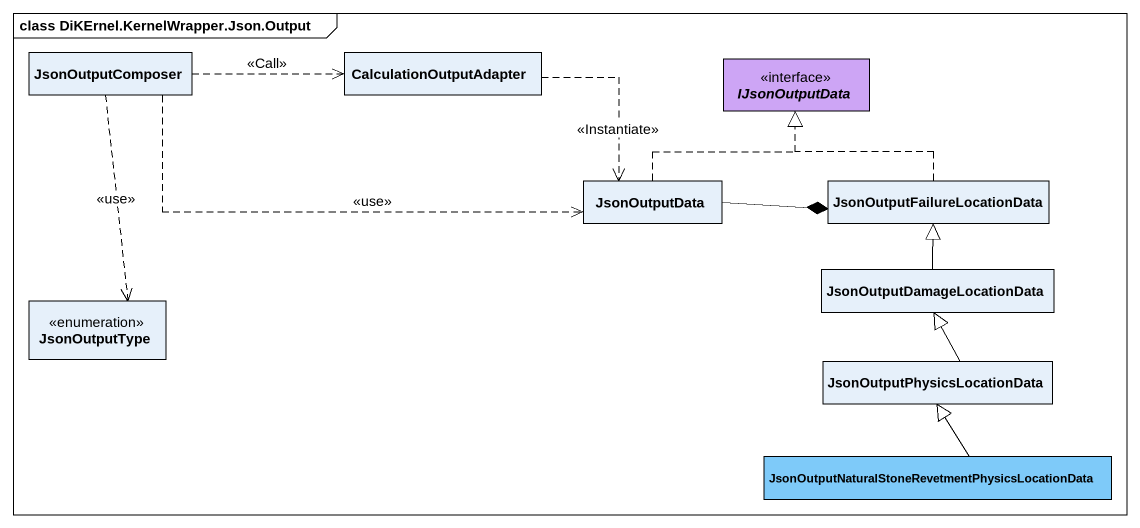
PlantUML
@startuml
mainframe class DiKErnel.KernelWrapper.Json.Output
hide circle
hide empty members
class JsonOutputComposer
class CalculationOutputAdapter
interface IJsonOutputData #CDA5F5
class JsonOutputData
class "JsonOutputFailureLocationData" as JsonOutputFailureLocationDat
enum JsonOutputType
class JsonOutputDamageLocationData
class "JsonOutputPhysicsLocationData" as JsonOutputPhysicsLocationDat
class "JsonOutputNaturalStoneRevetmentPhysicsLocationData" as JsonOutputNaturalStoneRevetm #7ECAF9
JsonOutputComposer .right.> CalculationOutputAdapter : <<Call>>
JsonOutputComposer .right.> JsonOutputData : <<use>>
JsonOutputComposer ..> JsonOutputType : <<use>>
CalculationOutputAdapter ..> JsonOutputData : <<Instantiate>>
JsonOutputData .up.|> IJsonOutputData
JsonOutputData -right-* JsonOutputFailureLocationDat
JsonOutputFailureLocationDat .up.|> IJsonOutputData
JsonOutputDamageLocationData -up-|> JsonOutputFailureLocationDat
JsonOutputPhysicsLocationDat -up-|> JsonOutputDamageLocationData
JsonOutputNaturalStoneRevetm -up-|> JsonOutputPhysicsLocationDat
@enduml
